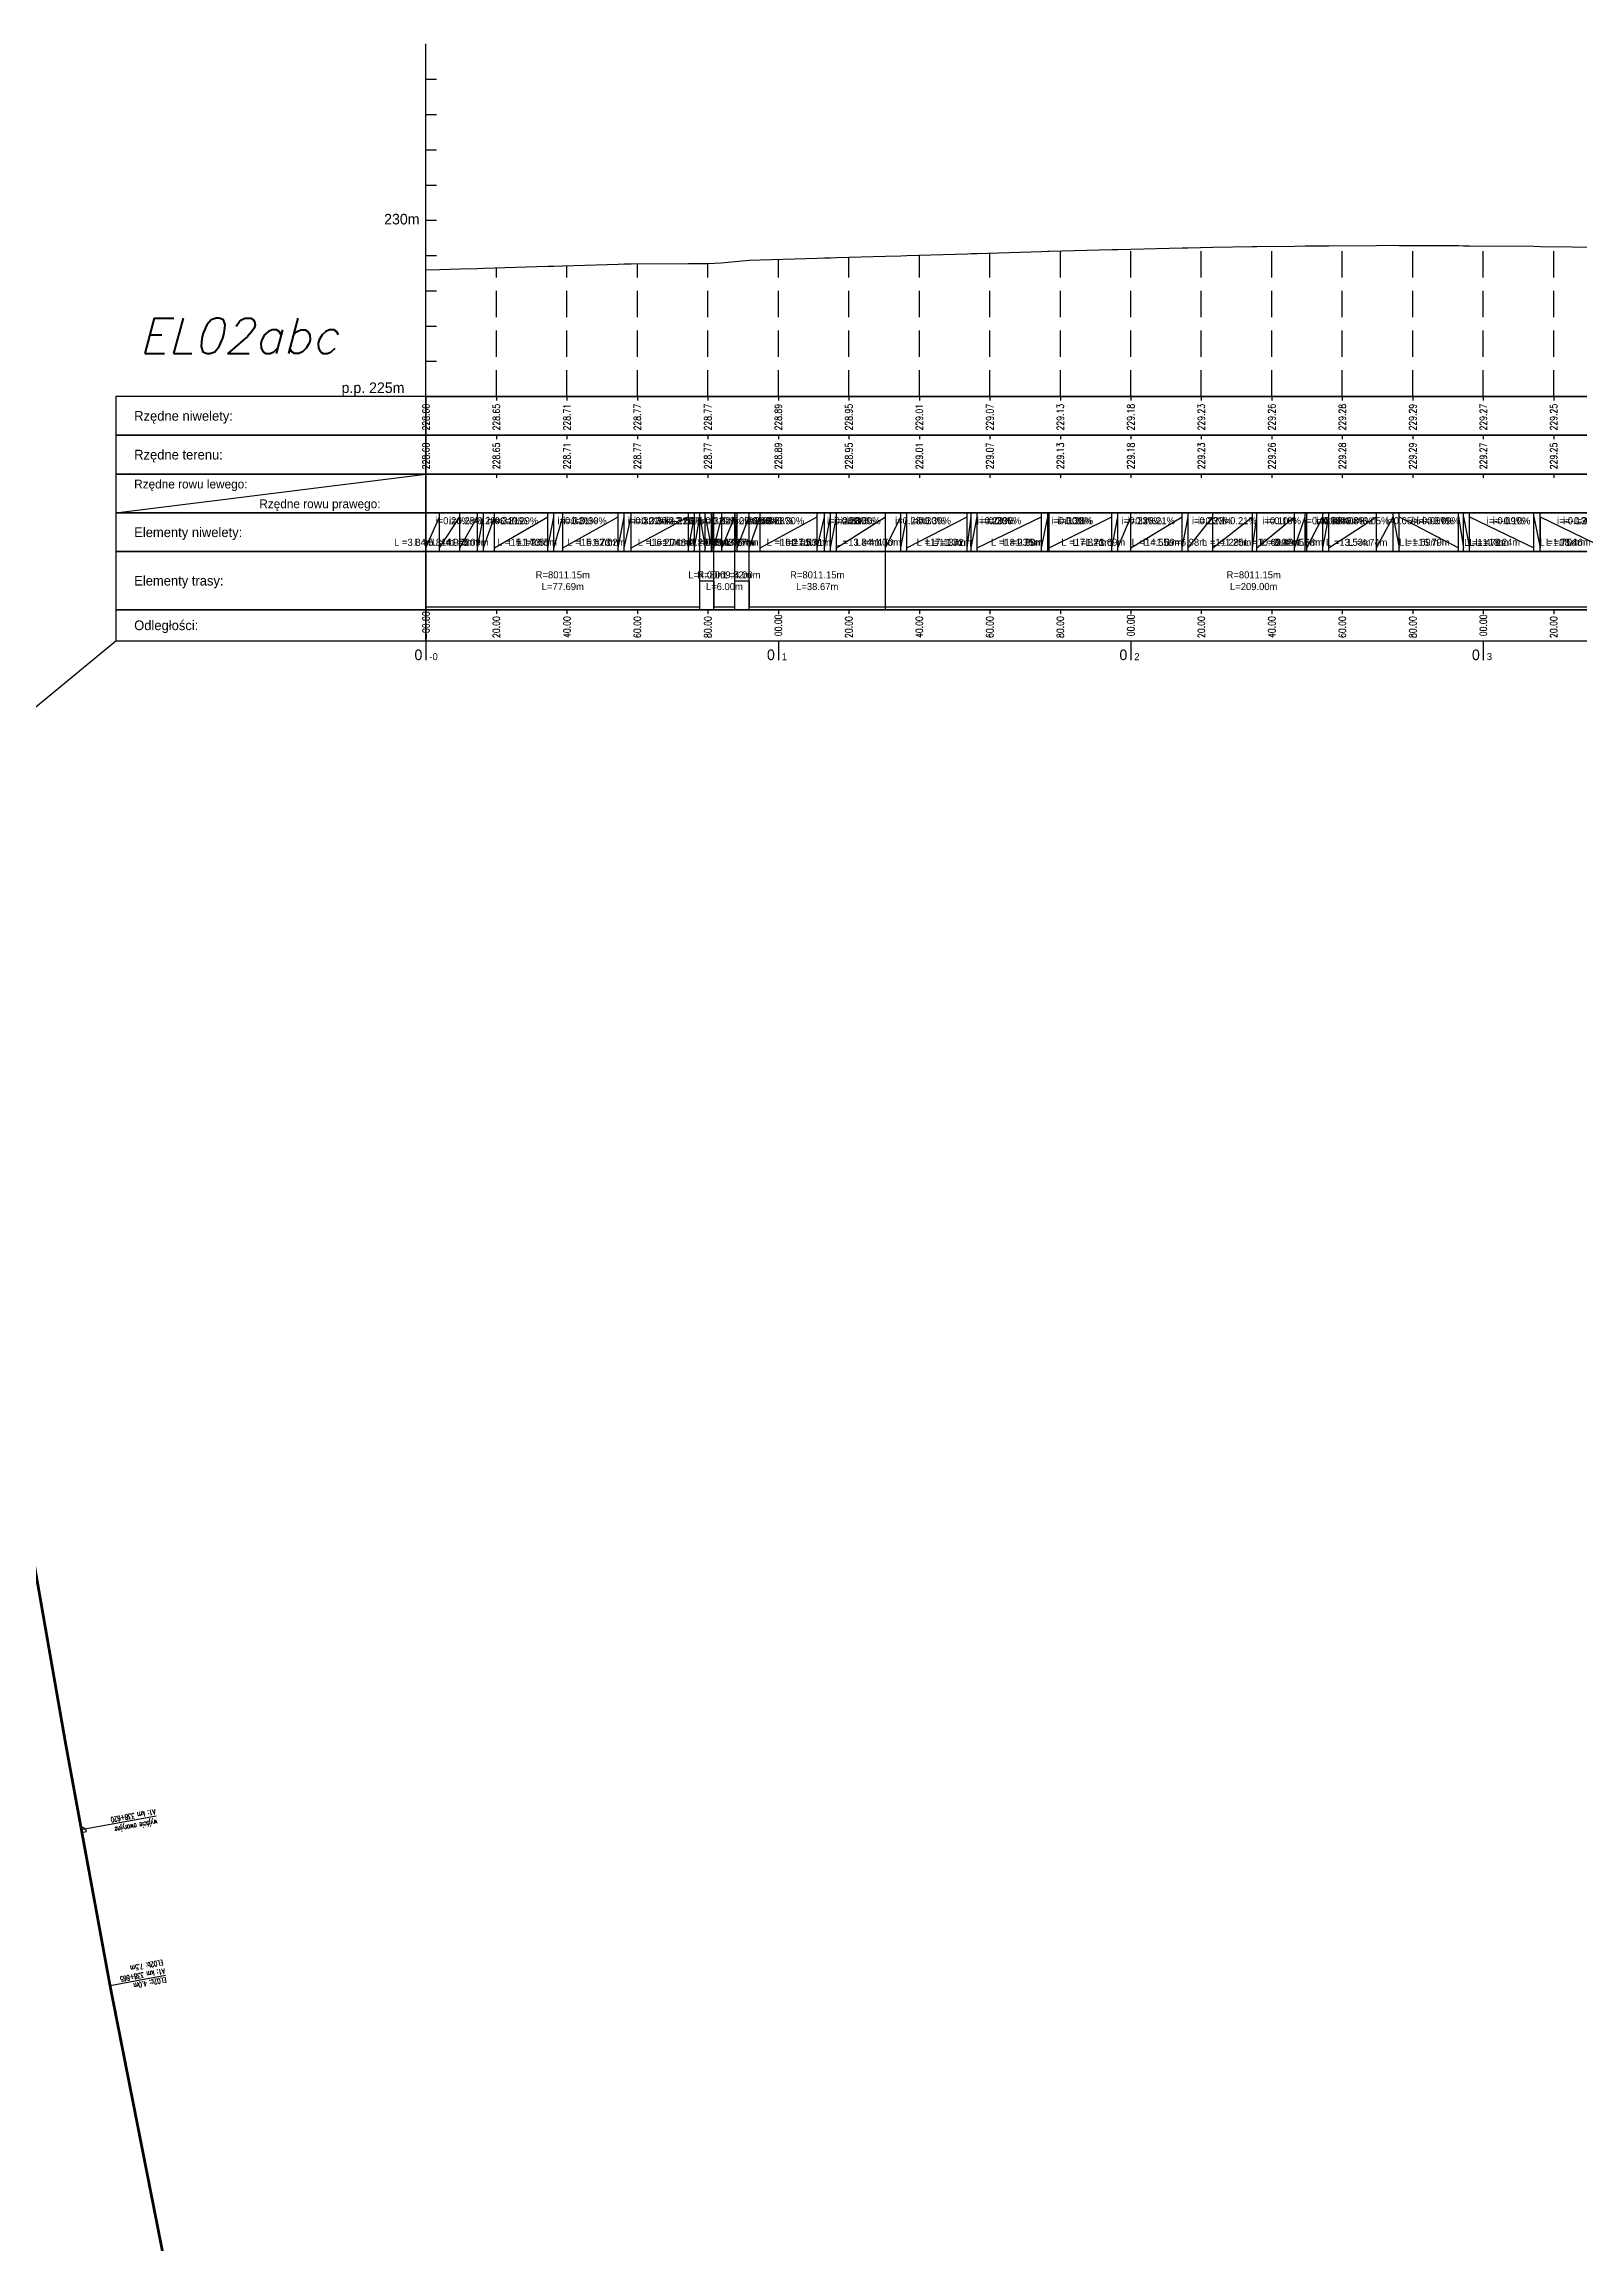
# Model space of a CAD drawing. Header units: metres. Extents: x 7399493 to 7407015, y 5696902 to 5712236.
# Drawn here: x 7402950 to 7403385, y 5709347 to 5709971 of the extents above; entities that cross this region are included whole.
import ezdxf

# ---------------------------------------------------------------- set-up
doc = ezdxf.new("R2010")
doc.units = ezdxf.units.M
doc.linetypes.add('DASHED', pattern=[0.75, 0.5, -0.25])
for name, color, linetype in [('Drzwi ewakuacyjne', 100, 'Continuous'), ('Drzwi ewakuacyjne_opis', 7, 'Continuous'), ('Ekran_akustyczny_4m_opis', 7, 'Continuous'), ('Ekran_akustyczny_6.5m', 100, 'Continuous'), ('Ekran_akustyczny_7.5m_opis', 7, 'Continuous'), ('pomoc', 140, 'Continuous'), ('PR_0', 7, 'Continuous'), ('PR_istniejacy_teren', 7, 'Continuous')]:
    doc.layers.add(name, color=color, linetype=linetype)
doc.styles.add('simplex 0.60', font='simplex.shx', dxfattribs={"width": 0.6})
doc.styles.add('simplex 0.80', font='simplex.shx', dxfattribs={"width": 0.8})
doc.styles.add('Standard poch.', font='simplex.shx', dxfattribs={"oblique": 15})

# ---------------------------------------------------------------- blocks, each defined once
blk = doc.blocks.new('Wyjście awaryjne')
at = {"layer": 'Drzwi ewakuacyjne'}
blk.add_lwpolyline([(0, 0), (-1.4, 0, 0.414214), (0, -1.4)], format="xyb", close=True, dxfattribs=at)
blk = doc.blocks.new('*U64')
at = {"layer": 'pomoc', "color": 1, "linetype": 'Continuous', "lineweight": -3, "char_height": 2, "attachment_point": 6, "rotation": 89.99998, "style": 'simplex 0.80'}
for s, insert in [('228.60', (7404093.13, 5712327.72)), ('228.65', (7404113.13, 5712327.72)), ('228.71', (7404133.13, 5712327.72)), ('228.77', (7404153.13, 5712327.72)), ('228.77', (7404173.13, 5712327.72)), ('228.89', (7404193.13, 5712327.72)), ('228.95', (7404213.13, 5712327.72)), ('229.01', (7404233.13, 5712327.72)), ('229.07', (7404253.13, 5712327.72)), ('229.13', (7404273.13, 5712327.72)), ('229.18', (7404293.13, 5712327.72)), ('229.23', (7404313.13, 5712327.72)), ('229.26', (7404333.13, 5712327.72)), ('229.28', (7404353.13, 5712327.72)), ('229.29', (7404373.13, 5712327.72)), ('229.27', (7404393.13, 5712327.72)), ('229.25', (7404413.13, 5712327.72)), ('229.22', (7404433.13, 5712327.72)), ('229.18', (7404453.13, 5712327.72)), ('229.12', (7404473.13, 5712327.72)), ('229.05', (7404493.13, 5712327.72)), ('228.99', (7404513.13, 5712327.72)), ('228.93', (7404533.13, 5712327.72)), ('228.87', (7404553.13, 5712327.72)), ('228.84', (7404573.13, 5712327.72)), ('228.83', (7404593.13, 5712327.72)), ('228.85', (7404613.13, 5712327.72)), ('228.90', (7404633.13, 5712327.72)), ('228.97', (7404653.13, 5712327.72)), ('229.05', (7404673.13, 5712327.72)), ('229.13', (7404693.13, 5712327.72)), ('229.22', (7404713.13, 5712327.72)), ('229.30', (7404733.13, 5712327.72)), ('229.39', (7404753.13, 5712327.72)), ('229.47', (7404773.13, 5712327.72)), ('229.55', (7404793.13, 5712327.72)), ('229.64', (7404813.13, 5712327.72)), ('229.72', (7404833.13, 5712327.72))]:
    blk.add_mtext(s, dxfattribs=dict(at, insert=insert))
blk = doc.blocks.new('*U63')
at = {"layer": 'pomoc', "color": 1, "linetype": 'Continuous', "lineweight": -3, "char_height": 2, "attachment_point": 6, "rotation": 89.99998, "style": 'simplex 0.80'}
for s, insert in [('228.60', (7404093.13, 5712316.72)), ('228.65', (7404113.13, 5712316.72)), ('228.71', (7404133.13, 5712316.72)), ('228.77', (7404153.13, 5712316.72)), ('228.77', (7404173.13, 5712316.72)), ('228.89', (7404193.13, 5712316.72)), ('228.95', (7404213.13, 5712316.72)), ('229.01', (7404233.13, 5712316.72)), ('229.07', (7404253.13, 5712316.72)), ('229.13', (7404273.13, 5712316.72)), ('229.18', (7404293.13, 5712316.72)), ('229.23', (7404313.13, 5712316.72)), ('229.26', (7404333.13, 5712316.72)), ('229.28', (7404353.13, 5712316.72)), ('229.29', (7404373.13, 5712316.72)), ('229.27', (7404393.13, 5712316.72)), ('229.25', (7404413.13, 5712316.72)), ('229.22', (7404433.13, 5712316.72)), ('229.18', (7404453.13, 5712316.72)), ('229.12', (7404473.13, 5712316.72)), ('229.05', (7404493.13, 5712316.72)), ('228.99', (7404513.13, 5712316.72)), ('228.93', (7404533.13, 5712316.72)), ('228.87', (7404553.13, 5712316.72)), ('228.84', (7404573.13, 5712316.72)), ('228.83', (7404593.13, 5712316.72)), ('228.85', (7404613.13, 5712316.72)), ('228.90', (7404633.13, 5712316.72)), ('228.97', (7404653.13, 5712316.72)), ('229.05', (7404673.13, 5712316.72)), ('229.13', (7404693.13, 5712316.72)), ('229.22', (7404713.13, 5712316.72)), ('229.30', (7404733.13, 5712316.72)), ('229.39', (7404753.13, 5712316.72)), ('229.47', (7404773.13, 5712316.72)), ('229.55', (7404793.13, 5712316.72)), ('229.64', (7404813.13, 5712316.72)), ('229.72', (7404833.13, 5712316.72))]:
    blk.add_mtext(s, dxfattribs=dict(at, insert=insert))
blk = doc.blocks.new('*U62')
at = {"layer": 'PR_0', "color": 1, "linetype": 'Continuous', "lineweight": -3, "char_height": 2}
for s, insert, attachment_point in [('i=0.26%', (7404095.88, 5712293.55), 7), ('i=0.28%', (7404099.72, 5712293.55), 7), ('i=0.29%', (7404105.53, 5712293.55), 7), ('i=0.31%', (7404110.49, 5712293.55), 7), ('i=0.31%', (7404112.22, 5712293.55), 7), ('i=0.29%', (7404115.3, 5712293.55), 7), ('i=0.31%', (7404130.44, 5712293.55), 7), ('i=0.31%', (7404132.17, 5712293.55), 7), ('i=0.30%', (7404134.73, 5712293.55), 7), ('i=0.32%', (7404150.4, 5712293.55), 7), ('i=0.32%', (7404152.13, 5712293.55), 7), ('i=0.30%', (7404154.15, 5712293.55), 7), ('i=-2.31%', (7404169.64, 5712293.55), 9), ('i=-2.23%', (7404171.39, 5712293.55), 9), ('i=-2.08%', (7404171.93, 5712293.55), 9), ('i=-2.53%', (7404172.07, 5712293.55), 9), ('i=0.32%', (7404170.35, 5712293.55), 7), ('i=0.32%', (7404172.09, 5712293.55), 7), ('i=0.29%', (7404177.57, 5712293.55), 7), ('i=0.26%', (7404179.81, 5712293.55), 7), ('i=2.58%', (7404183.57, 5712293.55), 7), ('i=2.76%', (7404183.6, 5712293.55), 7), ('i=2.88%', (7404184.21, 5712293.55), 7), ('i=0.28%', (7404187.57, 5712293.55), 7), ('i=0.30%', (7404190.74, 5712293.55), 7), ('i=0.28%', (7404206.91, 5712293.55), 7), ('i=0.28%', (7404208.96, 5712293.55), 7), ('i=0.30%', (7404210.69, 5712293.55), 7), ('i=0.30%', (7404212.4, 5712293.55), 7), ('i=0.28%', (7404226.24, 5712293.55), 7), ('i=0.30%', (7404230.64, 5712293.55), 7), ('i=0.30%', (7404232.34, 5712293.55), 7), ('i=0.28%', (7404249.46, 5712293.55), 7), ('i=0.30%', (7404250.6, 5712293.55), 7), ('i=0.30%', (7404252.32, 5712293.55), 7), ('i=0.30%', (7404270.55, 5712293.55), 7), ('i=0.30%', (7404272.3, 5712293.55), 7), ('i=0.28%', (7404272.69, 5712293.55), 7), ('i=0.23%', (7404290.5, 5712293.55), 7), ('i=0.23%', (7404292.21, 5712293.55), 7), ('i=0.21%', (7404295.91, 5712293.55), 7), ('i=0.23%', (7404310.45, 5712293.55), 7), ('i=0.23%', (7404312.15, 5712293.55), 7), ('i=0.21%', (7404319.13, 5712293.55), 7), ('i=0.10%', (7404330.41, 5712293.55), 7), ('i=0.10%', (7404331.66, 5712293.55), 7), ('i=0.08%', (7404342.35, 5712293.55), 7), ('i=0.08%', (7404345.37, 5712293.55), 7), ('i=0.08%', (7404345.8, 5712293.55), 7), ('i=0.08%', (7404350.36, 5712293.55), 7), ('i=0.08%', (7404352.04, 5712293.55), 7), ('i=-0.05%', (7404366.51, 5712293.55), 9), ('i=0.05%', (7404365.57, 5712293.55), 7), ('i=-0.05%', (7404383.29, 5712293.55), 9), ('i=-0.07%', (7404384.77, 5712293.55), 9), ('i=-0.09%', (7404386.48, 5712293.55), 9), ('i=-0.09%', (7404404.72, 5712293.55), 9), ('i=-0.10%', (7404406.47, 5712293.55), 9), ('i=-0.10%', (7404406.52, 5712293.55), 9), ('i=-0.13%', (7404424.67, 5712293.55), 9), ('i=-0.20%', (7404426.39, 5712293.55), 9), ('i=-0.20%', (7404429.74, 5712293.55), 9), ('i=-0.23%', (7404444.63, 5712293.55), 9), ('i=-0.27%', (7404446.3, 5712293.55), 9), ('i=-0.27%', (7404454.68, 5712293.55), 9), ('i=-0.30%', (7404464.58, 5712293.55), 9), ('i=-0.31%', (7404466.25, 5712293.55), 9), ('i=-0.31%', (7404479.61, 5712293.55), 9), ('i=-0.34%', (7404484.53, 5712293.55), 9), ('i=-0.32%', (7404486.22, 5712293.55), 9), ('i=-0.32%', (7404504.48, 5712293.55), 9), ('i=-0.30%', (7404504.55, 5712293.55), 9), ('i=-0.33%', (7404506.22, 5712293.55), 9), ('i=-0.33%', (7404524.44, 5712293.55), 9), ('i=-0.27%', (7404526.15, 5712293.55), 9), ('i=-0.27%', (7404529.49, 5712293.55), 9), ('i=-0.30%', (7404544.39, 5712293.55), 9), ('i=-0.22%', (7404546.07, 5712293.55), 9), ('i=-0.22%', (7404554.42, 5712293.55), 9), ('i=-0.24%', (7404564.34, 5712293.55), 9), ('i=-0.04%', (7404566.01, 5712293.55), 9), ('i=-0.04%', (7404579.36, 5712293.55), 9), ('i=-0.07%', (7404584.3, 5712293.55), 9), ('i=0.04%', (7404589.8, 5712293.55), 7), ('i=0.04%', (7404591.48, 5712293.55), 7), ('i=0.22%', (7404609.75, 5712293.55), 7), ('i=0.20%', (7404609.8, 5712293.55), 7), ('i=0.20%', (7404611.48, 5712293.55), 7), ('i=0.34%', (7404629.7, 5712293.55), 7), ('i=0.34%', (7404631.42, 5712293.55), 7), ('i=0.32%', (7404634.74, 5712293.55), 7), ('i=0.41%', (7404649.66, 5712293.55), 7), ('i=0.41%', (7404651.33, 5712293.55), 7), ('i=0.39%', (7404659.67, 5712293.55), 7), ('i=0.43%', (7404669.61, 5712293.55), 7), ('i=0.43%', (7404671.28, 5712293.55), 7), ('i=0.40%', (7404684.61, 5712293.55), 7), ('i=0.42%', (7404689.56, 5712293.55), 7), ('i=0.42%', (7404691.25, 5712293.55), 7), ('i=0.44%', (7404709.52, 5712293.55), 7), ('i=0.42%', (7404709.55, 5712293.55), 7), ('i=0.42%', (7404711.25, 5712293.55), 7), ('i=0.44%', (7404729.47, 5712293.55), 7), ('i=0.44%', (7404731.18, 5712293.55), 7), ('i=0.41%', (7404734.49, 5712293.55), 7), ('i=0.43%', (7404749.42, 5712293.55), 7), ('i=0.43%', (7404751.1, 5712293.55), 7), ('i=0.41%', (7404759.42, 5712293.55), 7), ('i=0.43%', (7404769.37, 5712293.55), 7), ('i=0.43%', (7404771.04, 5712293.55), 7), ('i=0.40%', (7404784.36, 5712293.55), 7), ('i=0.42%', (7404789.33, 5712293.55), 7), ('i=0.42%', (7404791.01, 5712293.55), 7), ('i=0.44%', (7404809.28, 5712293.55), 7), ('i=0.42%', (7404809.3, 5712293.55), 7), ('i=0.42%', (7404811.01, 5712293.55), 7), ('i=0.42%', (7404829.23, 5712293.55), 7), ('i=0.42%', (7404830.95, 5712293.55), 7), ('i=0.40%', (7404834.24, 5712293.55), 7), ('i=0.39%', (7404849.19, 5712293.55), 7), ('L =3.84m', (7404095.35, 5712287.43), 9), ('L =5.81m', (7404101.16, 5712287.43), 9), ('L =4.96m', (7404106.12, 5712287.43), 9), ('L =1.73m', (7404107.84, 5712287.43), 9), ('L =3.09m', (7404110.93, 5712287.43), 9), ('L =15.14m', (7404126.07, 5712287.43), 9), ('L =1.73m', (7404127.8, 5712287.43), 9), ('L =2.55m', (7404130.35, 5712287.43), 9), ('L =15.67m', (7404146.02, 5712287.43), 9), ('L =1.73m', (7404147.76, 5712287.43), 9), ('L =2.02m', (7404149.77, 5712287.43), 9), ('L =16.20m', (7404165.98, 5712287.43), 9), ('L =1.74m', (7404167.71, 5712287.43), 9), ('L =1.48m', (7404169.19, 5712287.43), 9), ('L =2.25m', (7404175.44, 5712287.43), 9), ('L =3.75m', (7404179.19, 5712287.43), 9), ('L =0.03m', (7404179.23, 5712287.43), 9), ('L =0.61m', (7404179.83, 5712287.43), 9), ('L =3.36m', (7404183.19, 5712287.43), 9), ('L =1.57m', (7404172.44, 5712287.43), 7), ('L =1.75m', (7404174.01, 5712287.43), 7), ('L =3.17m', (7404186.36, 5712287.43), 9), ('L =0.54m', (7404175.76, 5712287.43), 7), ('L =0.14m', (7404176.3, 5712287.43), 7), ('L =16.17m', (7404202.53, 5712287.43), 9), ('L =2.05m', (7404204.58, 5712287.43), 9), ('L =1.73m', (7404206.31, 5712287.43), 9), ('L =1.71m', (7404208.03, 5712287.43), 9), ('L =13.84m', (7404221.87, 5712287.43), 9), ('L =4.40m', (7404226.27, 5712287.43), 9), ('L =1.70m', (7404227.96, 5712287.43), 9), ('L =17.13m', (7404245.09, 5712287.43), 9), ('L =1.13m', (7404246.22, 5712287.43), 9), ('L =1.72m', (7404247.94, 5712287.43), 9), ('L =18.23m', (7404266.17, 5712287.43), 9), ('L =1.75m', (7404267.92, 5712287.43), 9), ('L =0.39m', (7404268.31, 5712287.43), 9), ('L =17.82m', (7404286.13, 5712287.43), 9), ('L =1.71m', (7404287.84, 5712287.43), 9), ('L =3.69m', (7404291.53, 5712287.43), 9), ('L =14.55m', (7404306.08, 5712287.43), 9), ('L =1.69m', (7404307.77, 5712287.43), 9), ('L =6.98m', (7404314.75, 5712287.43), 9), ('L =11.28m', (7404326.03, 5712287.43), 9), ('L =1.25m', (7404327.29, 5712287.43), 9), ('L =10.69m', (7404337.98, 5712287.43), 9), ('L =3.02m', (7404341, 5712287.43), 9), ('L =0.42m', (7404341.42, 5712287.43), 9), ('L =4.56m', (7404345.99, 5712287.43), 9), ('L =1.68m', (7404347.67, 5712287.43), 9), ('L =13.53m', (7404361.2, 5712287.43), 9), ('L =4.74m', (7404365.94, 5712287.43), 9), ('L =1.69m', (7404369.19, 5712287.43), 7), ('L =16.79m', (7404370.88, 5712287.43), 7), ('L =1.47m', (7404387.67, 5712287.43), 7), ('L =1.72m', (7404389.14, 5712287.43), 7), ('L =18.24m', (7404390.86, 5712287.43), 7), ('L =1.75m', (7404409.09, 5712287.43), 7), ('L =0.04m', (7404410.85, 5712287.43), 7), ('L =18.16m', (7404410.89, 5712287.43), 7), ('L =1.72m', (7404429.05, 5712287.43), 7), ('L =3.35m', (7404430.76, 5712287.43), 7), ('L =14.89m', (7404434.11, 5712287.43), 7), ('L =1.68m', (7404449, 5712287.43), 7), ('L =8.37m', (7404450.68, 5712287.43), 7), ('L =9.90m', (7404459.05, 5712287.43), 7), ('L =1.67m', (7404468.95, 5712287.43), 7), ('L =13.37m', (7404470.62, 5712287.43), 7), ('L =4.92m', (7404483.99, 5712287.43), 7), ('L =1.69m', (7404488.91, 5712287.43), 7), ('L =18.27m', (7404490.59, 5712287.43), 7), ('L =0.07m', (7404508.86, 5712287.43), 7), ('L =1.67m', (7404508.93, 5712287.43), 7), ('L =18.22m', (7404510.59, 5712287.43), 7), ('L =1.71m', (7404528.81, 5712287.43), 7), ('L =3.34m', (7404530.53, 5712287.43), 7), ('L =14.90m', (7404533.86, 5712287.43), 7), ('L =1.68m', (7404548.77, 5712287.43), 7), ('L =8.36m', (7404550.44, 5712287.43), 7), ('L =9.92m', (7404558.8, 5712287.43), 7), ('L =1.67m', (7404568.72, 5712287.43), 7), ('L =13.35m', (7404570.39, 5712287.43), 7), ('L =1.69m', (7404587.11, 5712287.43), 9), ('L =4.93m', (7404583.74, 5712287.43), 7), ('L =18.27m', (7404605.38, 5712287.43), 9), ('L =0.05m', (7404605.42, 5712287.43), 9), ('L =1.68m', (7404607.11, 5712287.43), 9), ('L =18.22m', (7404625.33, 5712287.43), 9), ('L =1.71m', (7404627.04, 5712287.43), 9), ('L =3.32m', (7404630.36, 5712287.43), 9), ('L =14.92m', (7404645.28, 5712287.43), 9), ('L =1.68m', (7404646.96, 5712287.43), 9), ('L =8.34m', (7404655.3, 5712287.43), 9), ('L =9.93m', (7404665.23, 5712287.43), 9), ('L =1.67m', (7404666.9, 5712287.43), 9), ('L =13.33m', (7404680.24, 5712287.43), 9), ('L =4.95m', (7404685.19, 5712287.43), 9), ('L =1.69m', (7404686.87, 5712287.43), 9), ('L =18.27m', (7404705.14, 5712287.43), 9), ('L =0.03m', (7404705.17, 5712287.43), 9), ('L =1.70m', (7404706.87, 5712287.43), 9), ('L =18.22m', (7404725.09, 5712287.43), 9), ('L =1.71m', (7404726.81, 5712287.43), 9), ('L =3.30m', (7404730.11, 5712287.43), 9), ('L =14.93m', (7404745.05, 5712287.43), 9), ('L =1.68m', (7404746.72, 5712287.43), 9), ('L =8.33m', (7404755.05, 5712287.43), 9), ('L =9.95m', (7404765, 5712287.43), 9), ('L =1.67m', (7404766.67, 5712287.43), 9), ('L =13.32m', (7404779.99, 5712287.43), 9), ('L =4.97m', (7404784.95, 5712287.43), 9), ('L =1.69m', (7404786.64, 5712287.43), 9), ('L =18.27m', (7404804.91, 5712287.43), 9), ('L =0.02m', (7404804.92, 5712287.43), 9), ('L =1.71m', (7404806.64, 5712287.43), 9), ('L =18.22m', (7404824.86, 5712287.43), 9), ('L =1.71m', (7404826.57, 5712287.43), 9), ('L =3.29m', (7404829.86, 5712287.43), 9), ('L =14.95m', (7404844.81, 5712287.43), 9), ('L =4.95m', (7404849.76, 5712287.43), 9)]:
    blk.add_mtext(s, dxfattribs=dict(at, insert=insert, attachment_point=attachment_point))
blk = doc.blocks.new('*U61')
at = {"layer": 'pomoc', "color": 1, "linetype": 'Continuous', "lineweight": -3, "char_height": 2}
for s, insert, attachment_point in [('R=8011.15m^JL=77.69m', (7404131.98, 5712277.55), 5), ('L=4.00m', (7404172.82, 5712278.18), 8), ('R=8009.82m^JL=6.00m', (7404177.82, 5712277.55), 5), ('L=4.00m', (7404182.82, 5712278.18), 8), ('R=8011.15m^JL=38.67m', (7404204.16, 5712277.55), 5), ('R=8011.15m^JL=209.00m', (7404327.99, 5712277.55), 5), ('R=8011.15m^JL=423.94m', (7404644.46, 5712277.55), 5)]:
    blk.add_mtext(s, dxfattribs=dict(at, insert=insert, attachment_point=attachment_point))
blk = doc.blocks.new('*U60')
at = {"layer": 'pomoc', "color": 1, "linetype": 'Continuous', "lineweight": -3, "char_height": 2, "attachment_point": 5, "rotation": 90, "style": 'simplex 0.80'}
for s, insert in [('-00.00', (7404093.13, 5712264.9)), ('20.00', (7404113.13, 5712264.4)), ('40.00', (7404133.13, 5712264.4)), ('60.00', (7404153.13, 5712264.4)), ('80.00', (7404173.13, 5712264.4)), ('00.00', (7404193.13, 5712264.9)), ('20.00', (7404213.13, 5712264.4)), ('40.00', (7404233.13, 5712264.4)), ('60.00', (7404253.13, 5712264.4)), ('80.00', (7404273.13, 5712264.4)), ('00.00', (7404293.13, 5712264.9)), ('20.00', (7404313.13, 5712264.4)), ('40.00', (7404333.13, 5712264.4)), ('60.00', (7404353.13, 5712264.4)), ('80.00', (7404373.13, 5712264.4)), ('00.00', (7404393.13, 5712264.9)), ('20.00', (7404413.13, 5712264.4)), ('40.00', (7404433.13, 5712264.4)), ('60.00', (7404453.13, 5712264.4)), ('80.00', (7404473.13, 5712264.4)), ('00.00', (7404493.13, 5712264.9)), ('20.00', (7404513.13, 5712264.4)), ('40.00', (7404533.13, 5712264.4)), ('60.00', (7404553.13, 5712264.4)), ('80.00', (7404573.13, 5712264.4)), ('00.00', (7404593.13, 5712264.9)), ('20.00', (7404613.13, 5712264.4)), ('40.00', (7404633.13, 5712264.4)), ('60.00', (7404653.13, 5712264.4)), ('80.00', (7404673.13, 5712264.4)), ('00.00', (7404693.13, 5712264.9)), ('20.00', (7404713.13, 5712264.4)), ('40.00', (7404733.13, 5712264.4)), ('60.00', (7404753.13, 5712264.4)), ('80.00', (7404773.13, 5712264.4)), ('00.00', (7404793.13, 5712264.9)), ('20.00', (7404813.13, 5712264.4)), ('40.00', (7404833.13, 5712264.4)), ('60.00', (7404853.13, 5712264.4)), ('63.29', (7404856.42, 5712264.9))]:
    blk.add_mtext(s, dxfattribs=dict(at, insert=insert))
blk = doc.blocks.new('*U59')
at = {"layer": 'pomoc', "color": 1, "linetype": 'Continuous', "lineweight": -3}
for s, insert, char_height, attachment_point in [('0', (7404092.13, 5712255), 3, 9), ('-0', (7404094.13, 5712255), 2, 7), ('0', (7404192.13, 5712255), 3, 9), ('1', (7404194.13, 5712255), 2, 7), ('0', (7404292.13, 5712255), 3, 9), ('2', (7404294.13, 5712255), 2, 7), ('0', (7404392.13, 5712255), 3, 9), ('3', (7404394.13, 5712255), 2, 7), ('0', (7404492.13, 5712255), 3, 9), ('4', (7404494.13, 5712255), 2, 7), ('0', (7404592.13, 5712255), 3, 9), ('5', (7404594.13, 5712255), 2, 7), ('0', (7404692.13, 5712255), 3, 9), ('6', (7404694.13, 5712255), 2, 7), ('0', (7404792.13, 5712255), 3, 9), ('7', (7404794.13, 5712255), 2, 7)]:
    blk.add_mtext(s, dxfattribs=dict(at, insert=insert, char_height=char_height, attachment_point=attachment_point))

msp = doc.modelspace()

# ---------------------------------------------------------------- linework, layer by layer
at = {"layer": 'Drzwi ewakuacyjne_opis'}
msp.add_line((7402981.64, 5709468.71), (7402960.34, 5709464.83), dxfattribs=at)
at = {"layer": 'Ekran_akustyczny_4m_opis'}
msp.add_line((7402984.26, 5709423.57), (7402968.53, 5709420.61), dxfattribs=at)
at = {"layer": 'Ekran_akustyczny_6.5m'}
msp.add_lwpolyline([(7402912.93, 5709754.91, 0.8, 0.8, 0.002424), (7402924.42, 5709678.08, 0.8, 0.8, 0), (7402926.28, 5709674.54, 0.8, 0.8, 0.000187), (7402927.21, 5709668.61, 0.8, 0.8, 0), (7402926.5, 5709664.68, 0.8, 0.8, 0.001207), (7402932.57, 5709626.48, 0.8, 0.8, 0.006522), (7402968.53, 5709420.61, 0.8, 0.8, 0.01323), (7403057.9, 5709006.25, 0, 0, 0)], format="xyseb", dxfattribs=at)
at = {"layer": 'pomoc', "color": 7, "linetype": 'Continuous', "lineweight": -3}
for p, q in [((7403058.12, 5709871.42), (7403058.12, 5709971.42)), ((7403058.12, 5709961.42), (7403061.12, 5709961.42)), ((7403058.12, 5709951.42), (7403061.12, 5709951.42)), ((7403058.12, 5709941.42), (7403061.12, 5709941.42)), ((7403058.12, 5709931.42), (7403061.12, 5709931.42)), ((7403058.12, 5709921.42), (7403061.12, 5709921.42)), ((7403058.12, 5709911.42), (7403061.12, 5709911.42)), ((7403058.12, 5709901.42), (7403061.12, 5709901.42)), ((7403058.12, 5709891.42), (7403061.12, 5709891.42)), ((7403058.12, 5709881.42), (7403061.12, 5709881.42)), ((7403058.12, 5709871.42), (7403821.42, 5709871.42)), ((7403058.12, 5709860.42), (7403058.12, 5709859.32)), ((7403078.12, 5709860.42), (7403078.12, 5709859.32)), ((7403098.12, 5709860.42), (7403098.12, 5709859.32)), ((7403118.12, 5709860.42), (7403118.12, 5709859.32)), ((7403138.12, 5709860.42), (7403138.12, 5709859.32)), ((7403158.12, 5709860.42), (7403158.12, 5709859.32)), ((7403178.12, 5709860.42), (7403178.12, 5709859.32)), ((7403198.12, 5709860.42), (7403198.12, 5709859.32)), ((7403218.12, 5709860.42), (7403218.12, 5709859.32)), ((7403238.12, 5709860.42), (7403238.12, 5709859.32)), ((7403258.12, 5709860.42), (7403258.12, 5709859.32)), ((7403278.12, 5709860.42), (7403278.12, 5709859.32)), ((7403298.12, 5709860.42), (7403298.12, 5709859.32)), ((7403318.12, 5709860.42), (7403318.12, 5709859.32)), ((7403338.12, 5709860.42), (7403338.12, 5709859.32)), ((7403358.12, 5709860.42), (7403358.12, 5709859.32)), ((7403378.12, 5709860.42), (7403378.12, 5709859.32)), ((7402970.12, 5709838.42), (7403058.12, 5709849.42)), ((7403058.12, 5709849.42), (7403058.12, 5709848.32)), ((7403078.12, 5709849.42), (7403078.12, 5709848.32)), ((7403098.12, 5709849.42), (7403098.12, 5709848.32)), ((7403118.12, 5709849.42), (7403118.12, 5709848.32)), ((7403138.12, 5709849.42), (7403138.12, 5709848.32)), ((7403158.12, 5709849.42), (7403158.12, 5709848.32)), ((7403178.12, 5709849.42), (7403178.12, 5709848.32)), ((7403198.12, 5709849.42), (7403198.12, 5709848.32)), ((7403218.12, 5709849.42), (7403218.12, 5709848.32)), ((7403238.12, 5709849.42), (7403238.12, 5709848.32)), ((7403258.12, 5709849.42), (7403258.12, 5709848.32)), ((7403278.12, 5709849.42), (7403278.12, 5709848.32)), ((7403298.12, 5709849.42), (7403298.12, 5709848.32)), ((7403318.12, 5709849.42), (7403318.12, 5709848.32)), ((7403338.12, 5709849.42), (7403338.12, 5709848.32)), ((7403358.12, 5709849.42), (7403358.12, 5709848.32)), ((7403378.12, 5709849.42), (7403378.12, 5709848.32)), ((7403058.12, 5709810.92), (7403058.12, 5709809.82)), ((7403078.12, 5709810.92), (7403078.12, 5709809.82)), ((7403098.12, 5709810.92), (7403098.12, 5709809.82)), ((7403118.12, 5709810.92), (7403118.12, 5709809.82)), ((7403138.12, 5709810.92), (7403138.12, 5709809.82)), ((7403158.12, 5709810.92), (7403158.12, 5709809.82)), ((7403178.12, 5709810.92), (7403178.12, 5709809.82)), ((7403198.12, 5709810.92), (7403198.12, 5709809.82)), ((7403218.12, 5709810.92), (7403218.12, 5709809.82)), ((7403238.12, 5709810.92), (7403238.12, 5709809.82)), ((7403258.12, 5709810.92), (7403258.12, 5709809.82)), ((7403278.12, 5709810.92), (7403278.12, 5709809.82)), ((7403298.12, 5709810.92), (7403298.12, 5709809.82)), ((7403318.12, 5709810.92), (7403318.12, 5709809.82)), ((7403338.12, 5709810.92), (7403338.12, 5709809.82)), ((7403358.12, 5709810.92), (7403358.12, 5709809.82)), ((7403378.12, 5709810.92), (7403378.12, 5709809.82)), ((7403058.12, 5709802.12), (7403058.12, 5709796.62)), ((7403158.12, 5709802.12), (7403158.12, 5709796.62)), ((7403258.12, 5709802.12), (7403258.12, 5709796.62)), ((7403358.12, 5709802.12), (7403358.12, 5709796.62))]:
    msp.add_line(p, q, dxfattribs=at)
at = {"layer": 'pomoc', "color": 7, "linetype": 'DASHED', "lineweight": -3, "ltscale": 15}
for p, q in [((7403118.12, 5709871.42), (7403118.12, 5709909.15)), ((7403138.12, 5709871.42), (7403138.12, 5709909.12)), ((7403158.12, 5709871.42), (7403158.12, 5709910.33)), ((7403178.12, 5709871.42), (7403178.12, 5709910.93)), ((7403198.12, 5709871.42), (7403198.12, 5709911.53)), ((7403218.12, 5709871.42), (7403218.12, 5709912.13)), ((7403238.12, 5709871.42), (7403238.12, 5709912.72)), ((7403258.12, 5709871.42), (7403258.12, 5709913.25)), ((7403278.12, 5709871.42), (7403278.12, 5709913.69)), ((7403298.12, 5709871.42), (7403298.12, 5709914.05)), ((7403318.12, 5709871.42), (7403318.12, 5709914.22)), ((7403338.12, 5709871.42), (7403338.12, 5709914.29)), ((7403358.12, 5709871.42), (7403358.12, 5709914.16)), ((7403378.12, 5709871.42), (7403378.12, 5709913.97)), ((7403058.12, 5709871.42), (7403058.12, 5709907.37)), ((7403078.12, 5709871.42), (7403078.12, 5709907.95)), ((7403098.12, 5709871.42), (7403098.12, 5709908.55))]:
    msp.add_line(p, q, dxfattribs=at)
at = {"layer": 'pomoc', "color": 1, "linetype": 'Continuous', "lineweight": -3}
for p, q in [((7403058.12, 5709871.42), (7403058.12, 5709870.32)), ((7403078.12, 5709871.42), (7403078.12, 5709870.32)), ((7403098.12, 5709871.42), (7403098.12, 5709870.32)), ((7403118.12, 5709871.42), (7403118.12, 5709870.32)), ((7403138.12, 5709871.42), (7403138.12, 5709870.32)), ((7403158.12, 5709871.42), (7403158.12, 5709870.32)), ((7403178.12, 5709871.42), (7403178.12, 5709870.32)), ((7403198.12, 5709871.42), (7403198.12, 5709870.32)), ((7403218.12, 5709871.42), (7403218.12, 5709870.32)), ((7403238.12, 5709871.42), (7403238.12, 5709870.32)), ((7403258.12, 5709871.42), (7403258.12, 5709870.32)), ((7403278.12, 5709871.42), (7403278.12, 5709870.32)), ((7403298.12, 5709871.42), (7403298.12, 5709870.32)), ((7403318.12, 5709871.42), (7403318.12, 5709870.32)), ((7403338.12, 5709871.42), (7403338.12, 5709870.32)), ((7403358.12, 5709871.42), (7403358.12, 5709870.32)), ((7403378.12, 5709871.42), (7403378.12, 5709870.32)), ((7403058.12, 5709849.42), (7403058.12, 5709848.32)), ((7403078.12, 5709849.42), (7403078.12, 5709848.32)), ((7403098.12, 5709849.42), (7403098.12, 5709848.32)), ((7403118.12, 5709849.42), (7403118.12, 5709848.32)), ((7403138.12, 5709849.42), (7403138.12, 5709848.32)), ((7403158.12, 5709849.42), (7403158.12, 5709848.32)), ((7403178.12, 5709849.42), (7403178.12, 5709848.32)), ((7403198.12, 5709849.42), (7403198.12, 5709848.32)), ((7403218.12, 5709849.42), (7403218.12, 5709848.32)), ((7403238.12, 5709849.42), (7403238.12, 5709848.32)), ((7403258.12, 5709849.42), (7403258.12, 5709848.32)), ((7403278.12, 5709849.42), (7403278.12, 5709848.32)), ((7403298.12, 5709849.42), (7403298.12, 5709848.32)), ((7403318.12, 5709849.42), (7403318.12, 5709848.32)), ((7403338.12, 5709849.42), (7403338.12, 5709848.32)), ((7403358.12, 5709849.42), (7403358.12, 5709848.32)), ((7403378.12, 5709849.42), (7403378.12, 5709848.32)), ((7403058.12, 5709827.42), (7403058.12, 5709838.42)), ((7403058.12, 5709828.52), (7403061.97, 5709837.32)), ((7403061.97, 5709827.42), (7403061.97, 5709838.42)), ((7403061.97, 5709828.52), (7403067.78, 5709837.32)), ((7403067.78, 5709827.42), (7403067.78, 5709838.42)), ((7403067.78, 5709828.52), (7403072.73, 5709837.32)), ((7403072.73, 5709827.42), (7403072.73, 5709838.42)), ((7403072.73, 5709828.52), (7403074.46, 5709837.32)), ((7403074.46, 5709827.42), (7403074.46, 5709838.42)), ((7403074.46, 5709828.52), (7403077.55, 5709837.32)), ((7403077.55, 5709827.42), (7403077.55, 5709838.42)), ((7403077.55, 5709828.52), (7403092.69, 5709837.32)), ((7403092.69, 5709827.42), (7403092.69, 5709838.42)), ((7403092.69, 5709828.52), (7403094.42, 5709837.32)), ((7403094.42, 5709827.42), (7403094.42, 5709838.42)), ((7403094.42, 5709828.52), (7403096.97, 5709837.32)), ((7403096.97, 5709827.42), (7403096.97, 5709838.42)), ((7403096.97, 5709828.52), (7403112.64, 5709837.32)), ((7403112.64, 5709827.42), (7403112.64, 5709838.42)), ((7403112.64, 5709828.52), (7403114.37, 5709837.32)), ((7403114.37, 5709827.42), (7403114.37, 5709838.42)), ((7403114.37, 5709828.52), (7403116.39, 5709837.32)), ((7403116.39, 5709827.42), (7403116.39, 5709838.42)), ((7403116.39, 5709828.52), (7403132.59, 5709837.32)), ((7403132.59, 5709827.42), (7403132.59, 5709838.42)), ((7403132.59, 5709828.52), (7403134.33, 5709837.32)), ((7403134.33, 5709827.42), (7403134.33, 5709838.42)), ((7403134.33, 5709828.52), (7403135.81, 5709837.32)), ((7403135.81, 5709827.42), (7403135.81, 5709838.42)), ((7403135.81, 5709837.32), (7403137.38, 5709828.52)), ((7403137.38, 5709827.42), (7403137.38, 5709838.42)), ((7403137.38, 5709837.32), (7403139.13, 5709828.52)), ((7403139.13, 5709827.42), (7403139.13, 5709838.42)), ((7403139.13, 5709837.32), (7403139.67, 5709828.52)), ((7403139.67, 5709827.42), (7403139.67, 5709838.42)), ((7403139.67, 5709837.32), (7403139.81, 5709828.52)), ((7403139.81, 5709827.42), (7403139.81, 5709838.42)), ((7403139.81, 5709828.52), (7403142.06, 5709837.32)), ((7403142.06, 5709827.42), (7403142.06, 5709838.42)), ((7403142.06, 5709828.52), (7403145.81, 5709837.32)), ((7403145.81, 5709827.42), (7403145.81, 5709838.42)), ((7403145.81, 5709828.52), (7403145.84, 5709837.32)), ((7403145.84, 5709827.42), (7403145.84, 5709838.42)), ((7403145.84, 5709828.52), (7403146.45, 5709837.32)), ((7403146.45, 5709827.42), (7403146.45, 5709838.42)), ((7403146.45, 5709828.52), (7403149.81, 5709837.32)), ((7403149.81, 5709827.42), (7403149.81, 5709838.42)), ((7403149.81, 5709828.52), (7403152.98, 5709837.32)), ((7403152.98, 5709827.42), (7403152.98, 5709838.42)), ((7403152.98, 5709828.52), (7403169.15, 5709837.32)), ((7403169.15, 5709827.42), (7403169.15, 5709838.42)), ((7403169.15, 5709828.52), (7403171.2, 5709837.32)), ((7403171.2, 5709827.42), (7403171.2, 5709838.42)), ((7403171.2, 5709828.52), (7403172.93, 5709837.32)), ((7403172.93, 5709827.42), (7403172.93, 5709838.42)), ((7403172.93, 5709828.52), (7403174.64, 5709837.32)), ((7403174.64, 5709827.42), (7403174.64, 5709838.42)), ((7403174.64, 5709828.52), (7403188.48, 5709837.32)), ((7403188.48, 5709827.42), (7403188.48, 5709838.42)), ((7403188.48, 5709828.52), (7403192.88, 5709837.32)), ((7403192.88, 5709827.42), (7403192.88, 5709838.42)), ((7403192.88, 5709828.52), (7403194.58, 5709837.32)), ((7403194.58, 5709827.42), (7403194.58, 5709838.42)), ((7403194.58, 5709828.52), (7403211.71, 5709837.32)), ((7403211.71, 5709827.42), (7403211.71, 5709838.42)), ((7403211.71, 5709828.52), (7403212.84, 5709837.32)), ((7403212.84, 5709827.42), (7403212.84, 5709838.42)), ((7403212.84, 5709828.52), (7403214.56, 5709837.32)), ((7403214.56, 5709827.42), (7403214.56, 5709838.42)), ((7403214.56, 5709828.52), (7403232.79, 5709837.32)), ((7403232.79, 5709827.42), (7403232.79, 5709838.42)), ((7403232.79, 5709828.52), (7403234.54, 5709837.32)), ((7403234.54, 5709827.42), (7403234.54, 5709838.42)), ((7403234.54, 5709828.52), (7403234.93, 5709837.32)), ((7403234.93, 5709827.42), (7403234.93, 5709838.42)), ((7403234.93, 5709828.52), (7403252.74, 5709837.32)), ((7403252.74, 5709827.42), (7403252.74, 5709838.42)), ((7403252.74, 5709828.52), (7403254.46, 5709837.32)), ((7403254.46, 5709827.42), (7403254.46, 5709838.42)), ((7403254.46, 5709828.52), (7403258.15, 5709837.32)), ((7403258.15, 5709827.42), (7403258.15, 5709838.42)), ((7403258.15, 5709828.52), (7403272.7, 5709837.32)), ((7403272.7, 5709827.42), (7403272.7, 5709838.42)), ((7403272.7, 5709828.52), (7403274.39, 5709837.32)), ((7403274.39, 5709827.42), (7403274.39, 5709838.42)), ((7403274.39, 5709828.52), (7403281.37, 5709837.32)), ((7403281.37, 5709827.42), (7403281.37, 5709838.42)), ((7403281.37, 5709828.52), (7403292.65, 5709837.32)), ((7403292.65, 5709827.42), (7403292.65, 5709838.42)), ((7403292.65, 5709828.52), (7403293.9, 5709837.32)), ((7403293.9, 5709827.42), (7403293.9, 5709838.42)), ((7403293.9, 5709828.52), (7403304.59, 5709837.32)), ((7403304.59, 5709827.42), (7403304.59, 5709838.42)), ((7403304.59, 5709828.52), (7403307.61, 5709837.32)), ((7403307.61, 5709827.42), (7403307.61, 5709838.42)), ((7403307.61, 5709828.52), (7403308.04, 5709837.32)), ((7403308.04, 5709827.42), (7403308.04, 5709838.42)), ((7403308.04, 5709828.52), (7403312.6, 5709837.32)), ((7403312.6, 5709827.42), (7403312.6, 5709838.42)), ((7403312.6, 5709828.52), (7403314.28, 5709837.32)), ((7403314.28, 5709827.42), (7403314.28, 5709838.42)), ((7403314.28, 5709828.52), (7403327.82, 5709837.32)), ((7403327.82, 5709827.42), (7403327.82, 5709838.42)), ((7403327.82, 5709828.52), (7403332.56, 5709837.32)), ((7403332.56, 5709827.42), (7403332.56, 5709838.42)), ((7403332.56, 5709837.32), (7403334.25, 5709828.52)), ((7403334.25, 5709827.42), (7403334.25, 5709838.42)), ((7403334.25, 5709837.32), (7403351.04, 5709828.52)), ((7403351.04, 5709827.42), (7403351.04, 5709838.42)), ((7403351.04, 5709837.32), (7403352.51, 5709828.52)), ((7403352.51, 5709827.42), (7403352.51, 5709838.42)), ((7403352.51, 5709837.32), (7403354.23, 5709828.52)), ((7403354.23, 5709827.42), (7403354.23, 5709838.42)), ((7403354.23, 5709837.32), (7403372.46, 5709828.52)), ((7403372.46, 5709827.42), (7403372.46, 5709838.42)), ((7403372.46, 5709837.32), (7403374.21, 5709828.52)), ((7403374.21, 5709827.42), (7403374.21, 5709838.42)), ((7403374.21, 5709837.32), (7403374.26, 5709828.52)), ((7403374.26, 5709827.42), (7403374.26, 5709838.42)), ((7403374.26, 5709837.32), (7403392.42, 5709828.52)), ((7403058.12, 5709810.92), (7403058.12, 5709827.42)), ((7403135.81, 5709810.92), (7403135.81, 5709827.42)), ((7403139.81, 5709810.92), (7403139.81, 5709827.42)), ((7403145.81, 5709810.92), (7403145.81, 5709827.42)), ((7403149.81, 5709810.92), (7403149.81, 5709827.42)), ((7403188.48, 5709810.92), (7403188.48, 5709827.42)), ((7403135.81, 5709819.17), (7403135.81, 5709819.17)), ((7403135.81, 5709819.17), (7403139.81, 5709819.17)), ((7403139.81, 5709819.17), (7403139.81, 5709811.74)), ((7403145.81, 5709811.74), (7403145.81, 5709819.17)), ((7403145.81, 5709819.17), (7403145.81, 5709819.17)), ((7403145.81, 5709819.17), (7403149.81, 5709819.17)), ((7403149.81, 5709819.17), (7403149.81, 5709811.75)), ((7403058.12, 5709811.75), (7403058.12, 5709811.75)), ((7403058.12, 5709811.75), (7403135.81, 5709811.75)), ((7403135.81, 5709811.75), (7403135.81, 5709811.75)), ((7403139.81, 5709811.74), (7403145.81, 5709811.74)), ((7403149.81, 5709811.75), (7403188.48, 5709811.75)), ((7403188.48, 5709811.75), (7403188.48, 5709811.75)), ((7403188.48, 5709811.75), (7403397.48, 5709811.75))]:
    msp.add_line(p, q, dxfattribs=at)
at = {"layer": 'pomoc', "color": 3, "linetype": 'Continuous', "lineweight": 25}
msp.add_line((7402912.93, 5709754.91), (7402970.12, 5709802.12), dxfattribs=at)
at = {"layer": 'pomoc', "color": 7, "linetype": 'Continuous', "lineweight": -3}
for points in [[(7403058.12, 5709860.42), (7403058.12, 5709871.42), (7402970.12, 5709871.42), (7402970.12, 5709860.42)], [(7403058.12, 5709860.42), (7403821.42, 5709860.42), (7403821.42, 5709871.42), (7403058.12, 5709871.42)], [(7403058.12, 5709849.42), (7403058.12, 5709860.42), (7402970.12, 5709860.42), (7402970.12, 5709849.42)], [(7403058.12, 5709849.42), (7403821.42, 5709849.42), (7403821.42, 5709860.42), (7403058.12, 5709860.42)], [(7403058.12, 5709838.42), (7403058.12, 5709849.42), (7402970.12, 5709849.42), (7402970.12, 5709838.42)], [(7403058.12, 5709838.42), (7403058.12, 5709849.42), (7402970.12, 5709849.42), (7402970.12, 5709838.42)], [(7403058.12, 5709838.42), (7403821.42, 5709838.42), (7403821.42, 5709849.42), (7403058.12, 5709849.42)], [(7403058.12, 5709838.42), (7403821.42, 5709838.42), (7403821.42, 5709849.42), (7403058.12, 5709849.42)], [(7403058.12, 5709827.42), (7403058.12, 5709838.42), (7402970.12, 5709838.42), (7402970.12, 5709827.42)], [(7403058.12, 5709827.42), (7403821.42, 5709827.42), (7403821.42, 5709838.42), (7403058.12, 5709838.42)], [(7403058.12, 5709810.92), (7403058.12, 5709827.42), (7402970.12, 5709827.42), (7402970.12, 5709810.92)], [(7403058.12, 5709810.92), (7403821.42, 5709810.92), (7403821.42, 5709827.42), (7403058.12, 5709827.42)], [(7403058.12, 5709802.12), (7403058.12, 5709810.92), (7402970.12, 5709810.92), (7402970.12, 5709802.12)], [(7403058.12, 5709802.12), (7403821.42, 5709802.12), (7403821.42, 5709810.92), (7403058.12, 5709810.92)]]:
    msp.add_3dface(points, dxfattribs=at)
at = {"layer": 'PR_istniejacy_teren', "color": 7, "linetype": 'Continuous', "lineweight": -3, "ltscale": 4}
for p, q in [((7403112.64, 5709908.98), (7403114.37, 5709909.03)), ((7403114.37, 5709909.03), (7403116.39, 5709909.1)), ((7403116.39, 5709909.1), (7403132.59, 5709909.12)), ((7403132.59, 5709909.12), (7403134.33, 5709909.12)), ((7403134.33, 5709909.12), (7403138.12, 5709909.12)), ((7403138.12, 5709909.12), (7403141.86, 5709909.34)), ((7403141.86, 5709909.34), (7403149.81, 5709910.08)), ((7403149.81, 5709910.08), (7403152.98, 5709910.17)), ((7403152.98, 5709910.17), (7403169.15, 5709910.66)), ((7403169.15, 5709910.66), (7403171.2, 5709910.72)), ((7403171.2, 5709910.72), (7403172.93, 5709910.77)), ((7403172.93, 5709910.77), (7403174.64, 5709910.82)), ((7403174.64, 5709910.82), (7403188.48, 5709911.24)), ((7403188.48, 5709911.24), (7403192.88, 5709911.37)), ((7403192.88, 5709911.37), (7403194.58, 5709911.42)), ((7403194.58, 5709911.42), (7403211.71, 5709911.94)), ((7403211.71, 5709911.94), (7403212.84, 5709911.97)), ((7403212.84, 5709911.97), (7403214.56, 5709912.02)), ((7403214.56, 5709912.02), (7403232.79, 5709912.56)), ((7403232.79, 5709912.56), (7403234.54, 5709912.62)), ((7403234.54, 5709912.62), (7403234.93, 5709912.63)), ((7403234.93, 5709912.63), (7403252.74, 5709913.13)), ((7403252.74, 5709913.13), (7403254.46, 5709913.17)), ((7403254.46, 5709913.17), (7403258.15, 5709913.25)), ((7403258.15, 5709913.25), (7403272.7, 5709913.56)), ((7403272.7, 5709913.56), (7403274.39, 5709913.6)), ((7403274.39, 5709913.6), (7403281.37, 5709913.76)), ((7403281.37, 5709913.76), (7403292.65, 5709914)), ((7403292.65, 5709914), (7403293.9, 5709914.01)), ((7403293.9, 5709914.01), (7403304.59, 5709914.11)), ((7403304.59, 5709914.11), (7403307.61, 5709914.14)), ((7403307.61, 5709914.14), (7403308.04, 5709914.14)), ((7403308.04, 5709914.14), (7403312.6, 5709914.18)), ((7403312.6, 5709914.18), (7403314.28, 5709914.19)), ((7403314.28, 5709914.19), (7403327.82, 5709914.29)), ((7403327.82, 5709914.29), (7403332.56, 5709914.32)), ((7403332.56, 5709914.32), (7403334.25, 5709914.31)), ((7403334.25, 5709914.31), (7403351.04, 5709914.22)), ((7403351.04, 5709914.22), (7403352.51, 5709914.21)), ((7403352.51, 5709914.21), (7403354.23, 5709914.2)), ((7403354.23, 5709914.2), (7403372.46, 5709914.03)), ((7403372.46, 5709914.03), (7403374.21, 5709914.02)), ((7403374.21, 5709914.02), (7403374.26, 5709914.01)), ((7403374.26, 5709914.01), (7403392.42, 5709913.78)), ((7403058.12, 5709907.37), (7403061.97, 5709907.48)), ((7403061.97, 5709907.48), (7403067.78, 5709907.64)), ((7403067.78, 5709907.64), (7403072.73, 5709907.78)), ((7403072.73, 5709907.78), (7403074.46, 5709907.84)), ((7403074.46, 5709907.84), (7403077.55, 5709907.93)), ((7403077.55, 5709907.93), (7403092.69, 5709908.38)), ((7403092.69, 5709908.38), (7403094.42, 5709908.43)), ((7403094.42, 5709908.43), (7403096.97, 5709908.51)), ((7403096.97, 5709908.51), (7403112.64, 5709908.98))]:
    msp.add_line(p, q, dxfattribs=at)

# ---------------------------------------------------------------- block references
at = {"layer": 'Drzwi ewakuacyjne', "rotation": 190.3339607564701}
msp.add_blockref('Wyjście awaryjne', (7402960.46, 5709464.14), dxfattribs=at)
at = {"layer": 'pomoc', "color": 140, "linetype": 'Continuous', "lineweight": -3}
for name in ['*U64', '*U63', '*U62', '*U61', '*U60', '*U59']:
    msp.add_blockref(name, (-1035.01, -2458.38), dxfattribs=at)

# ---------------------------------------------------------------- texts
at = {"layer": 'Drzwi ewakuacyjne_opis', "char_height": 1.5, "attachment_point": 7, "rotation": 190.33396, "style": 'simplex 0.60'}
for s, insert in [('A1: km 338+620', (7402981.27, 5709470.74)), ('wyjście awaryjne', (7402981.72, 5709468.29))]:
    msp.add_mtext(s, dxfattribs=dict(at, insert=insert))
at = {"layer": 'Ekran_akustyczny_4m_opis', "insert": (7402984.34, 5709423.11), "char_height": 1.5, "attachment_point": 7, "rotation": 190.6556, "style": 'simplex 0.60'}
msp.add_mtext('EL02c: 4.0m', dxfattribs=at)
at = {"layer": 'Ekran_akustyczny_7.5m_opis', "char_height": 1.5, "attachment_point": 7, "rotation": 190.6556, "style": 'simplex 0.60'}
for s, insert in [('A1: km 338+665', (7402983.88, 5709425.59)), ('EL02b: 7.5m', (7402983.42, 5709428.02))]:
    msp.add_mtext(s, dxfattribs=dict(at, insert=insert))
at = {"layer": 'pomoc', "style": 'Standard poch.', "oblique": 15}
msp.add_text('EL02abc', height=10, dxfattribs=at).set_placement((7402976.68, 5709883.67))
at = {"layer": 'pomoc', "color": 2, "linetype": 'Continuous', "lineweight": -3, "char_height": 3}
for s, insert, attachment_point in [('230m', (7403056.32, 5709921.72), 6), ('p.p. 225m', (7403043.12, 5709875.42), 2)]:
    msp.add_mtext(s, dxfattribs=dict(at, insert=insert, attachment_point=attachment_point))
at = {"layer": 'pomoc', "color": 7, "linetype": 'Continuous', "lineweight": -3, "attachment_point": 4}
for s, insert, char_height in [('Rzędne niwelety:', (7402975.37, 5709865.52), 2.75), ('Rzędne terenu:', (7402975.37, 5709854.52), 2.75), ('Rzędne rowu lewego:', (7402975.37, 5709846.22), 2.5), ('Elementy niwelety:', (7402975.37, 5709832.52), 2.75), ('Elementy trasy:', (7402975.37, 5709818.77), 2.75), ('Odległości:', (7402975.37, 5709806.12), 2.75)]:
    msp.add_mtext(s, dxfattribs=dict(at, insert=insert, char_height=char_height))
at = {"layer": 'pomoc', "color": 1, "linetype": 'Continuous', "lineweight": -3, "insert": (7403010.87, 5709840.62), "char_height": 2.5, "attachment_point": 4}
msp.add_mtext('Rzędne rowu prawego:', dxfattribs=at)

doc.saveas('drawing.dxf')
